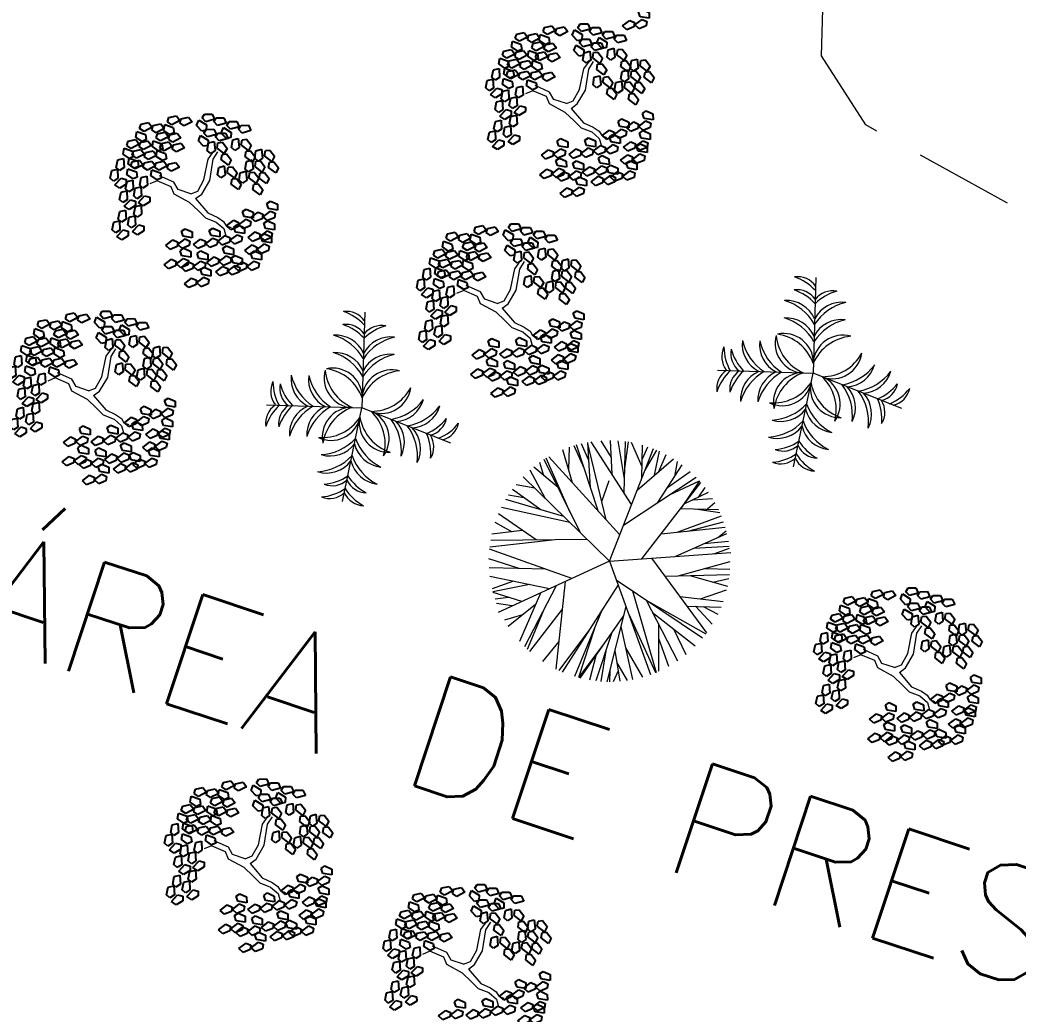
# Model space of a CAD drawing. Header units: millimetres. Extents: x 997 to 4249, y 599 to 1440.
# Drawn here: x 1471.57 to 1503.41, y 842.01 to 873.7 of the extents above; entities that cross this region are included whole.
import ezdxf

# ---------------------------------------------------------------- set-up
doc = ezdxf.new("R2010")
doc.units = ezdxf.units.MM
doc.linetypes.add('Continuo', pattern=[0])
doc.linetypes.add('DASHED', pattern=[19.05, 12.7, -6.35])
doc.layers.add('cercas existentes', color=18, linetype='Continuous')
doc.layers.add('taludes', color=9, linetype='Continuous')
doc.styles.add('1mm', font='romans.shx', dxfattribs={"height": 2})

# ---------------------------------------------------------------- blocks, each defined once
blk = doc.blocks.new('L', base_point=(1.3683, 0.5913))
at = {"linetype": 'Continuo'}
for p, q in [((1.2809, 0.65), (1.3117, 0.675)), ((1.2937, 0.5998), (1.2809, 0.65)), ((1.3117, 0.675), (1.3419, 0.6213)), ((1.3419, 0.6213), (1.3225, 0.5909)), ((1.2753, 0.5668), (1.3061, 0.5917)), ((1.2881, 0.5166), (1.2753, 0.5668)), ((1.3225, 0.5909), (1.2937, 0.5998)), ((1.3061, 0.5917), (1.3362, 0.538)), ((1.337, 0.4891), (1.3557, 0.5478)), ((1.3557, 0.5478), (1.3911, 0.5544)), ((1.3911, 0.5544), (1.4042, 0.5272)), ((1.3169, 0.5076), (1.2881, 0.5166)), ((1.3362, 0.538), (1.3169, 0.5076)), ((1.3763, 0.4836), (1.337, 0.4891)), ((1.4042, 0.5272), (1.3763, 0.4836))]:
    blk.add_line(p, q, dxfattribs=at)
blk = doc.blocks.new('gtfoods1')
at = {"layer": 'taludes', "linetype": 'Continuo', "lineweight": 5, "extrusion": (-0.012368, -0.016489, 0.999788)}
for p, q in [((-434.899, 211.221, 12.097), (-434.717, 211.471, 12.103)), ((-434.74, 211.216, 12.099), (-434.588, 211.454, 12.104)), ((-435.035, 210.564, 12.084), (-434.899, 211.221, 12.097)), ((-434.848, 210.544, 12.086), (-434.74, 211.216, 12.099)), ((-436.526, 210.529, 12.065), (-436.761, 210.429, 12.061)), ((-436.084, 210.34, 12.068), (-436.526, 210.529, 12.065)), ((-435.992, 210.486, 12.071), (-436.449, 210.689, 12.069)), ((-435.855, 210.252, 12.069), (-435.992, 210.486, 12.071)), ((-435.234, 210.205, 12.076), (-435.035, 210.564, 12.084)), ((-435.107, 210.107, 12.076), (-434.848, 210.544, 12.086)), ((-435.99, 210.108, 12.065), (-436.084, 210.34, 12.068)), ((-435.454, 210.118, 12.072), (-435.855, 210.252, 12.069)), ((-435.454, 210.118, 12.072), (-435.234, 210.205, 12.076)), ((-435.492, 209.836, 12.067), (-435.99, 210.108, 12.065)), ((-435.492, 209.836, 12.067), (-435.211, 209.57, 12.066)), ((-435.3, 209.965, 12.071), (-435.107, 210.107, 12.076)), ((-435.3, 209.965, 12.071), (-434.909, 209.507, 12.068)), ((-435.211, 209.57, 12.066), (-434.987, 209.347, 12.065)), ((-434.909, 209.507, 12.068), (-434.596, 209.362, 12.07)), ((-434.987, 209.347, 12.065), (-434.644, 209.215, 12.067)), ((-434.644, 209.215, 12.067), (-434.404, 209.005, 12.066)), ((-434.596, 209.362, 12.07), (-434.412, 209.235, 12.07)), ((-434.412, 209.235, 12.07), (-434.329, 209.097, 12.069)), ((-434.404, 209.005, 12.066), (-434.339, 208.774, 12.063)), ((-434.329, 209.097, 12.069), (-434.172, 209.038, 12.07)), ((-446.88, 208.346, 12.097), (-446.699, 208.596, 12.103)), ((-446.721, 208.34, 12.099), (-446.569, 208.579, 12.104)), ((-447.016, 207.688, 12.084), (-446.88, 208.346, 12.097)), ((-446.829, 207.669, 12.086), (-446.721, 208.34, 12.099)), ((-448.507, 207.654, 12.065), (-448.742, 207.554, 12.061)), ((-448.065, 207.465, 12.068), (-448.507, 207.654, 12.065)), ((-447.973, 207.611, 12.071), (-448.43, 207.814, 12.069)), ((-447.836, 207.377, 12.069), (-447.973, 207.611, 12.071)), ((-447.216, 207.33, 12.076), (-447.016, 207.688, 12.084)), ((-447.088, 207.232, 12.076), (-446.829, 207.669, 12.086)), ((-447.971, 207.233, 12.065), (-448.065, 207.465, 12.068)), ((-447.435, 207.243, 12.072), (-447.836, 207.377, 12.069)), ((-447.435, 207.243, 12.072), (-447.216, 207.33, 12.076)), ((-447.473, 206.96, 12.067), (-447.971, 207.233, 12.065)), ((-447.473, 206.96, 12.067), (-447.192, 206.695, 12.066)), ((-447.281, 207.089, 12.071), (-447.088, 207.232, 12.076)), ((-447.281, 207.089, 12.071), (-446.89, 206.632, 12.068)), ((-447.192, 206.695, 12.066), (-446.968, 206.472, 12.065)), ((-446.89, 206.632, 12.068), (-446.577, 206.487, 12.07)), ((-446.968, 206.472, 12.065), (-446.625, 206.34, 12.067)), ((-446.625, 206.34, 12.067), (-446.386, 206.13, 12.066)), ((-446.577, 206.487, 12.07), (-446.393, 206.359, 12.07)), ((-446.393, 206.359, 12.07), (-446.31, 206.222, 12.069)), ((-446.386, 206.13, 12.066), (-446.32, 205.898, 12.063)), ((-446.31, 206.222, 12.069), (-446.153, 206.163, 12.07)), ((-437.103, 204.848, 12.097), (-436.921, 205.099, 12.103)), ((-436.944, 204.843, 12.099), (-436.792, 205.082, 12.104)), ((-437.239, 204.191, 12.084), (-437.103, 204.848, 12.097)), ((-437.052, 204.172, 12.086), (-436.944, 204.843, 12.099)), ((-438.73, 204.157, 12.065), (-438.964, 204.057, 12.061)), ((-438.287, 203.968, 12.068), (-438.73, 204.157, 12.065)), ((-438.196, 204.114, 12.071), (-438.652, 204.317, 12.069)), ((-438.059, 203.88, 12.069), (-438.196, 204.114, 12.071)), ((-437.438, 203.833, 12.076), (-437.239, 204.191, 12.084)), ((-437.311, 203.735, 12.076), (-437.052, 204.172, 12.086)), ((-438.193, 203.736, 12.065), (-438.287, 203.968, 12.068)), ((-437.658, 203.746, 12.072), (-438.059, 203.88, 12.069)), ((-437.658, 203.746, 12.072), (-437.438, 203.833, 12.076)), ((-437.696, 203.463, 12.067), (-438.193, 203.736, 12.065)), ((-437.696, 203.463, 12.067), (-437.415, 203.198, 12.066)), ((-437.504, 203.592, 12.071), (-437.311, 203.735, 12.076)), ((-437.504, 203.592, 12.071), (-437.113, 203.135, 12.068)), ((-437.415, 203.198, 12.066), (-437.19, 202.975, 12.065)), ((-437.113, 203.135, 12.068), (-436.8, 202.99, 12.07)), ((-437.19, 202.975, 12.065), (-436.848, 202.843, 12.067)), ((-436.848, 202.843, 12.067), (-436.608, 202.633, 12.066)), ((-436.8, 202.99, 12.07), (-436.615, 202.862, 12.07)), ((-436.615, 202.862, 12.07), (-436.533, 202.725, 12.069)), ((-436.608, 202.633, 12.066), (-436.543, 202.401, 12.063)), ((-436.533, 202.725, 12.069), (-436.376, 202.666, 12.07)), ((-450.138, 202.062, 12.097), (-449.957, 202.313, 12.103)), ((-449.98, 202.057, 12.099), (-449.827, 202.295, 12.104)), ((-450.275, 201.405, 12.084), (-450.138, 202.062, 12.097)), ((-450.087, 201.386, 12.086), (-449.98, 202.057, 12.099)), ((-451.232, 201.328, 12.071), (-451.688, 201.531, 12.069)), ((-451.765, 201.371, 12.065), (-452, 201.271, 12.061)), ((-451.323, 201.182, 12.068), (-451.765, 201.371, 12.065)), ((-451.095, 201.094, 12.069), (-451.232, 201.328, 12.071)), ((-450.474, 201.047, 12.076), (-450.275, 201.405, 12.084)), ((-450.347, 200.949, 12.076), (-450.087, 201.386, 12.086)), ((-451.229, 200.95, 12.065), (-451.323, 201.182, 12.068)), ((-450.732, 200.677, 12.067), (-451.229, 200.95, 12.065)), ((-450.694, 200.96, 12.072), (-451.095, 201.094, 12.069)), ((-450.694, 200.96, 12.072), (-450.474, 201.047, 12.076)), ((-450.539, 200.806, 12.071), (-450.347, 200.949, 12.076)), ((-450.732, 200.677, 12.067), (-450.45, 200.412, 12.066)), ((-450.539, 200.806, 12.071), (-450.149, 200.349, 12.068)), ((-450.45, 200.412, 12.066), (-450.226, 200.189, 12.065)), ((-450.149, 200.349, 12.068), (-449.835, 200.204, 12.07)), ((-450.226, 200.189, 12.065), (-449.883, 200.057, 12.067)), ((-449.883, 200.057, 12.067), (-449.644, 199.847, 12.066)), ((-449.835, 200.204, 12.07), (-449.651, 200.076, 12.07)), ((-449.651, 200.076, 12.07), (-449.569, 199.939, 12.069)), ((-449.569, 199.939, 12.069), (-449.412, 199.88, 12.07)), ((-449.644, 199.847, 12.066), (-449.579, 199.615, 12.063)), ((-424.432, 193.237, 12.097), (-424.25, 193.488, 12.103)), ((-424.273, 193.232, 12.099), (-424.121, 193.47, 12.104)), ((-424.568, 192.58, 12.084), (-424.432, 193.237, 12.097)), ((-424.381, 192.561, 12.086), (-424.273, 193.232, 12.099)), ((-425.525, 192.502, 12.071), (-425.982, 192.706, 12.069)), ((-426.059, 192.546, 12.065), (-426.294, 192.446, 12.061)), ((-425.617, 192.357, 12.068), (-426.059, 192.546, 12.065)), ((-425.523, 192.124, 12.065), (-425.617, 192.357, 12.068)), ((-425.388, 192.268, 12.069), (-425.525, 192.502, 12.071)), ((-424.767, 192.222, 12.076), (-424.568, 192.58, 12.084)), ((-424.64, 192.123, 12.076), (-424.381, 192.561, 12.086)), ((-425.025, 191.852, 12.067), (-425.523, 192.124, 12.065)), ((-424.987, 192.134, 12.072), (-425.388, 192.268, 12.069)), ((-424.987, 192.134, 12.072), (-424.767, 192.222, 12.076)), ((-424.833, 191.981, 12.071), (-424.64, 192.123, 12.076)), ((-424.833, 191.981, 12.071), (-424.442, 191.523, 12.068)), ((-425.025, 191.852, 12.067), (-424.744, 191.587, 12.066)), ((-424.744, 191.587, 12.066), (-424.52, 191.364, 12.065)), ((-424.52, 191.364, 12.065), (-424.177, 191.232, 12.067)), ((-424.442, 191.523, 12.068), (-424.129, 191.378, 12.07)), ((-424.129, 191.378, 12.07), (-423.945, 191.251, 12.07)), ((-424.177, 191.232, 12.067), (-423.938, 191.021, 12.066)), ((-423.945, 191.251, 12.07), (-423.862, 191.114, 12.069)), ((-423.862, 191.114, 12.069), (-423.705, 191.055, 12.07)), ((-423.938, 191.021, 12.066), (-423.872, 190.79, 12.063)), ((-445.144, 187.144, 12.097), (-444.963, 187.395, 12.103)), ((-444.985, 187.139, 12.099), (-444.833, 187.377, 12.104)), ((-445.281, 186.487, 12.084), (-445.144, 187.144, 12.097)), ((-445.093, 186.468, 12.086), (-444.985, 187.139, 12.099)), ((-446.237, 186.409, 12.071), (-446.694, 186.613, 12.069)), ((-446.771, 186.453, 12.065), (-447.006, 186.353, 12.061)), ((-446.329, 186.264, 12.068), (-446.771, 186.453, 12.065)), ((-446.235, 186.031, 12.065), (-446.329, 186.264, 12.068)), ((-446.1, 186.175, 12.069), (-446.237, 186.409, 12.071)), ((-445.48, 186.129, 12.076), (-445.281, 186.487, 12.084)), ((-445.353, 186.03, 12.076), (-445.093, 186.468, 12.086)), ((-445.737, 185.759, 12.067), (-446.235, 186.031, 12.065)), ((-445.7, 186.041, 12.072), (-446.1, 186.175, 12.069)), ((-445.7, 186.041, 12.072), (-445.48, 186.129, 12.076)), ((-445.545, 185.888, 12.071), (-445.353, 186.03, 12.076)), ((-445.737, 185.759, 12.067), (-445.456, 185.494, 12.066)), ((-445.545, 185.888, 12.071), (-445.155, 185.43, 12.068)), ((-445.456, 185.494, 12.066), (-445.232, 185.271, 12.065)), ((-445.155, 185.43, 12.068), (-444.841, 185.285, 12.07)), ((-445.232, 185.271, 12.065), (-444.889, 185.138, 12.067)), ((-444.889, 185.138, 12.067), (-444.65, 184.928, 12.066)), ((-444.841, 185.285, 12.07), (-444.657, 185.158, 12.07)), ((-444.657, 185.158, 12.07), (-444.575, 185.02, 12.069)), ((-444.575, 185.02, 12.069), (-444.417, 184.962, 12.07)), ((-444.65, 184.928, 12.066), (-444.585, 184.697, 12.063)), ((-438.179, 183.78, 12.097), (-437.998, 184.031, 12.103)), ((-438.315, 183.123, 12.084), (-438.179, 183.78, 12.097)), ((-438.128, 183.104, 12.086), (-438.02, 183.775, 12.099)), ((-438.02, 183.775, 12.099), (-437.868, 184.013, 12.104)), ((-439.806, 183.089, 12.065), (-440.041, 182.989, 12.061)), ((-439.364, 182.9, 12.068), (-439.806, 183.089, 12.065)), ((-439.272, 183.045, 12.071), (-439.729, 183.249, 12.069)), ((-438.515, 182.765, 12.076), (-438.315, 183.123, 12.084)), ((-438.388, 182.666, 12.076), (-438.128, 183.104, 12.086)), ((-439.27, 182.667, 12.065), (-439.364, 182.9, 12.068)), ((-439.135, 182.811, 12.069), (-439.272, 183.045, 12.071)), ((-438.734, 182.677, 12.072), (-439.135, 182.811, 12.069)), ((-438.734, 182.677, 12.072), (-438.515, 182.765, 12.076)), ((-438.772, 182.395, 12.067), (-439.27, 182.667, 12.065)), ((-438.58, 182.524, 12.071), (-438.388, 182.666, 12.076)), ((-438.58, 182.524, 12.071), (-438.189, 182.066, 12.068)), ((-438.772, 182.395, 12.067), (-438.491, 182.13, 12.066)), ((-438.491, 182.13, 12.066), (-438.267, 181.907, 12.065)), ((-438.267, 181.907, 12.065), (-437.924, 181.775, 12.067)), ((-438.189, 182.066, 12.068), (-437.876, 181.921, 12.07)), ((-437.876, 181.921, 12.07), (-437.692, 181.794, 12.07)), ((-437.692, 181.794, 12.07), (-437.609, 181.657, 12.069)), ((-437.924, 181.775, 12.067), (-437.685, 181.564, 12.066)), ((-437.685, 181.564, 12.066), (-437.619, 181.333, 12.063)), ((-437.609, 181.657, 12.069), (-437.452, 181.598, 12.07))]:
    blk.add_line(p, q, dxfattribs=at)
at = {"layer": 'taludes', "linetype": 'Continuous', "lineweight": 5}
for p, q in [((-427.496, 204.573, 12.071), (-427.588, 201.523, 12.071)), ((-441.884, 203.468, 12.071), (-441.976, 200.419, 12.071)), ((-430.637, 201.616, 12.071), (-427.588, 201.523, 12.071)), ((-428.208, 198.537, 12.071), (-427.588, 201.523, 12.071)), ((-424.754, 200.394, 12.071), (-427.588, 201.523, 12.071)), ((-445.025, 200.511, 12.071), (-441.976, 200.419, 12.071)), ((-442.596, 197.432, 12.071), (-441.976, 200.419, 12.071)), ((-439.142, 199.29, 12.071), (-441.976, 200.419, 12.071))]:
    blk.add_line(p, q, dxfattribs=at)
at = {"layer": 'taludes', "lineweight": 5, "extrusion": (-0.01642, -0.01246, 0.999788)}
for p, q in [((-434.681, 197.861, 12.094), (-434.771, 199.315, 12.111)), ((-433.377, 197.33, 12.109), (-434.66, 199.333, 12.113)), ((-434.02, 198.837, 12.117), (-434.35, 199.368, 12.118)), ((-433.997, 198.297, 12.111), (-434.044, 199.377, 12.124)), ((-433.602, 198.151, 12.116), (-433.801, 199.367, 12.127)), ((-433.616, 197.703, 12.11), (-433.565, 199.343, 12.131)), ((-433.592, 198.48, 12.12), (-433.475, 199.329, 12.132)), ((-433.037, 198.531, 12.13), (-433.376, 199.312, 12.134)), ((-435.256, 198.026, 12.087), (-435.563, 199.08, 12.095)), ((-435.382, 198.457, 12.09), (-435.352, 199.161, 12.099)), ((-434.886, 198.49, 12.099), (-435.21, 199.208, 12.102)), ((-434.445, 197.133, 12.089), (-435.127, 199.232, 12.104)), ((-434.735, 198.742, 12.104), (-434.969, 199.273, 12.107)), ((-434.188, 196.85, 12.09), (-434.769, 199.28, 12.11)), ((-434.079, 195.53, 12.075), (-432.679, 199.121, 12.143)), ((-433.044, 198.186, 12.125), (-433.023, 199.229, 12.138)), ((-433.031, 198.789, 12.133), (-432.855, 199.177, 12.141)), ((-432.947, 198.433, 12.13), (-432.571, 199.069, 12.144)), ((-432.645, 198.267, 12.133), (-432.483, 199.03, 12.145)), ((-436.169, 198.251, 12.075), (-436.298, 198.674, 12.078)), ((-435.02, 196.448, 12.071), (-436.159, 198.767, 12.081)), ((-435.33, 197.08, 12.074), (-436.095, 198.807, 12.083)), ((-433.752, 196.37, 12.091), (-436.011, 198.857, 12.085)), ((-433.198, 197.789, 12.118), (-432.039, 198.791, 12.149)), ((-432.506, 198.387, 12.136), (-432.273, 198.926, 12.147)), ((-431.994, 198.231, 12.143), (-431.907, 198.705, 12.15)), ((-436.118, 197.52, 12.066), (-436.614, 198.425, 12.069)), ((-435.719, 197.872, 12.077), (-436.495, 198.525, 12.073)), ((-432.536, 197.395, 12.124), (-431.757, 198.597, 12.151)), ((-432.226, 197.873, 12.135), (-431.506, 198.389, 12.153)), ((-434.079, 195.53, 12.075), (-436.833, 198.217, 12.063)), ((-434.325, 197.425, 12.095), (-434.094, 198.103, 12.107)), ((-433.634, 196.673, 12.097), (-431.311, 198.201, 12.154)), ((-433.051, 195.603, 12.093), (-431.164, 198.04, 12.154)), ((-432.167, 197.638, 12.133), (-431.211, 198.093, 12.154)), ((-431.211, 198.093, 12.154), (-431.806, 197.212, 12.133)), ((-436.267, 197.166, 12.059), (-437.177, 197.812, 12.053)), ((-436.457, 197.851, 12.065), (-437.058, 197.966, 12.056)), ((-431.694, 197.356, 12.137), (-430.921, 197.726, 12.154)), ((-431.233, 197.577, 12.147), (-431.031, 197.876, 12.154)), ((-435.541, 196.956, 12.069), (-437.391, 197.489, 12.045)), ((-436.809, 197.55, 12.055), (-437.3, 197.635, 12.048)), ((-431.424, 197.485, 12.143), (-430.79, 197.525, 12.154)), ((-431.013, 197.148, 12.146), (-430.718, 197.401, 12.154)), ((-435.341, 196.761, 12.07), (-437.529, 197.234, 12.04)), ((-431.806, 197.212, 12.133), (-430.603, 197.177, 12.153)), ((-431.35, 197.199, 12.141), (-430.558, 197.079, 12.152)), ((-437.193, 196.467, 12.036), (-437.726, 196.758, 12.03)), ((-436.424, 196.204, 12.045), (-437.621, 197.033, 12.036)), ((-431.92, 196.453, 12.122), (-430.511, 196.968, 12.152)), ((-431.585, 196.487, 12.128), (-430.443, 196.784, 12.15)), ((-436.862, 196.508, 12.041), (-437.83, 196.388, 12.024)), ((-432.433, 196.402, 12.113), (-430.386, 196.607, 12.149)), ((-430.629, 196.282, 12.141), (-430.356, 196.498, 12.148)), ((-435.817, 196.211, 12.055), (-437.901, 195.976, 12.018)), ((-434.787, 196.221, 12.072), (-437.87, 196.189, 12.021)), ((-431.987, 195.679, 12.111), (-430.335, 196.412, 12.147)), ((-431.068, 196.086, 12.131), (-430.285, 196.167, 12.145)), ((-435.283, 194.975, 12.048), (-437.907, 195.915, 12.017)), ((-434.079, 195.53, 12.075), (-430.205, 195.805, 12.142)), ((-431.39, 195.944, 12.124), (-430.262, 196.006, 12.144)), ((-430.75, 195.766, 12.133), (-430.255, 195.946, 12.143)), ((-436.959, 195.291, 12.025), (-437.926, 195.6, 12.013)), ((-434.079, 195.53, 12.075), (-437.633, 193.89, 11.996)), ((-434.079, 195.53, 12.075), (-432.774, 191.911, 12.051)), ((-432.736, 195.625, 12.098), (-430.985, 193.243, 12.097)), ((-431.888, 195.057, 12.105), (-430.232, 195.514, 12.138)), ((-436.112, 195.272, 12.038), (-437.92, 195.312, 12.009)), ((-431.015, 195.298, 12.122), (-430.241, 195.271, 12.135)), ((-435.989, 194.649, 12.033), (-437.895, 195.038, 12.006)), ((-437.147, 194.886, 12.017), (-437.822, 194.642, 12.002)), ((-435.497, 194.876, 12.044), (-435.787, 192.083, 12.004)), ((-433.864, 194.933, 12.071), (-431.112, 193.081, 12.093)), ((-432.309, 195.044, 12.098), (-430.255, 195.107, 12.133)), ((-431.516, 195.069, 12.111), (-430.316, 194.73, 12.127)), ((-430.783, 194.862, 12.121), (-430.272, 194.975, 12.131)), ((-436.635, 194.781, 12.024), (-437.8, 194.553, 12.002)), ((-435.782, 194.744, 12.037), (-436.788, 192.799, 11.996)), ((-433.807, 194.776, 12.07), (-435.588, 191.991, 12.006)), ((-433.341, 194.581, 12.075), (-432.593, 191.981, 12.055)), ((-431.18, 194.329, 12.108), (-430.343, 194.614, 12.125)), ((-436.876, 194.239, 12.013), (-437.792, 194.524, 12.001)), ((-437.296, 194.37, 12.008), (-437.731, 194.321, 12)), ((-436.285, 194.512, 12.026), (-436.947, 192.966, 11.996)), ((-432.905, 194.288, 12.079), (-431.008, 193.213, 12.097)), ((-432.905, 194.288, 12.079), (-431.911, 192.352, 12.071)), ((-431.84, 194.406, 12.098), (-430.453, 194.245, 12.119)), ((-437.181, 194.099, 12.006), (-437.68, 194.177, 11.999)), ((-436.441, 194.148, 12.019), (-437.31, 193.442, 11.996)), ((-436.199, 193.938, 12.02), (-436.702, 192.716, 11.997)), ((-435.588, 193.999, 12.031), (-436.631, 192.651, 11.997)), ((-434.309, 193.991, 12.052), (-435.198, 191.849, 12.011)), ((-433.557, 194.082, 12.066), (-434.161, 191.684, 12.026)), ((-432.703, 193.894, 12.077), (-431.345, 192.823, 12.086)), ((-431.612, 194.095, 12.098), (-430.521, 194.066, 12.115)), ((-431.335, 194.088, 12.102), (-430.801, 193.516, 12.104)), ((-431.09, 194.081, 12.106), (-430.625, 193.836, 12.111)), ((-436.854, 193.812, 12.008), (-437.432, 193.643, 11.996)), ((-433.627, 193.805, 12.061), (-435.029, 191.802, 12.013)), ((-433.468, 193.837, 12.064), (-432.613, 191.973, 12.055)), ((-434.722, 193.346, 12.037), (-435.691, 192.037, 12.005)), ((-434.563, 193.38, 12.04), (-435.071, 191.821, 12.013)), ((-434.009, 193.258, 12.048), (-434.517, 191.708, 12.02)), ((-433.717, 193.446, 12.055), (-433.348, 191.753, 12.04)), ((-432.517, 193.531, 12.076), (-432.514, 192.015, 12.057)), ((-432.042, 193.373, 12.082), (-431.649, 192.547, 12.078)), ((-435.695, 192.97, 12.017), (-436.219, 192.333, 12)), ((-432.516, 193.068, 12.07), (-432.196, 192.175, 12.064)), ((-434.243, 192.924, 12.04), (-435.071, 191.821, 12.013)), ((-434.201, 192.672, 12.037), (-434.355, 191.693, 12.023)), ((-433.911, 192.674, 12.042), (-433.747, 191.697, 12.033)), ((-433.569, 192.764, 12.049), (-433.024, 191.83, 12.046)), ((-434.507, 192.547, 12.031), (-434.72, 191.737, 12.017)), ((-434.07, 192.044, 12.032), (-434.083, 191.683, 12.027)), ((-433.802, 192.026, 12.036), (-433.963, 191.684, 12.029)), ((-433.846, 192.286, 12.038), (-433.514, 191.724, 12.037))]:
    blk.add_line(p, q, dxfattribs=at)
at = {"layer": 'taludes', "linetype": 'DASHED', "lineweight": 5, "ltscale": 0.25}
blk.add_lwpolyline([(-320.828, 172.706), (-341.375, 180.171), (-358.77, 185.354), (-370.81, 185.581), (-377.616, 186.962), (-399.685, 192.753), (-405.402, 196.75), (-417.209, 204.642), (-425.902, 209.435), (-427.312, 211.637), (-427.077, 220.304), (-438.294, 240.928), (-456.842, 257.576), (-480.786, 260.129), (-491.37, 260.816), (-502.854, 263.267), (-520.267, 268.515), (-539.213, 268.638), (-540.268, 268.813), (-546.896, 270.764), (-557.583, 273.208), (-574.669, 276.685)], dxfattribs=at)
at = {"layer": 'taludes', "linetype": 'Continuous', "lineweight": 5}
for centre, radius, start, end in [((-428.084, 203.893, 12.071), 0.704, 34.5568, 97.8912), ((-428.68, 203.086, 12.071), 1.585, 42.3431, 71.6462), ((-428.097, 203.477, 12.071), 0.704, 34.5568, 97.8912), ((-428.692, 202.67, 12.071), 1.585, 42.3431, 71.6462), ((-426.416, 202.601, 12.071), 1.585, 104.8875, 134.1905), ((-426.962, 203.442, 12.071), 0.704, 78.6425, 141.9769), ((-428.43, 202.863, 12.071), 0.975, 23.5157, 93.6605), ((-428.962, 202.27, 12.071), 1.635, 29.638, 73.3034), ((-426.171, 202.186, 12.071), 1.635, 103.2303, 146.8956), ((-426.666, 202.81, 12.071), 0.975, 82.8731, 153.0179), ((-442.472, 202.788, 12.071), 0.704, 34.5568, 97.8912), ((-443.068, 201.982, 12.071), 1.585, 42.3431, 71.6462), ((-428.447, 202.308, 12.071), 0.975, 23.5157, 93.6605), ((-428.978, 201.716, 12.071), 1.635, 29.638, 73.3034), ((-426.188, 201.631, 12.071), 1.635, 103.2303, 146.8956), ((-426.683, 202.255, 12.071), 0.975, 82.8731, 153.0179), ((-442.485, 202.372, 12.071), 0.704, 34.5568, 97.8912), ((-443.08, 201.566, 12.071), 1.585, 42.3431, 71.6462), ((-440.804, 201.497, 12.071), 1.585, 104.8875, 134.1905), ((-441.35, 202.338, 12.071), 0.704, 78.6425, 141.9769), ((-442.818, 201.759, 12.071), 0.975, 23.5157, 93.6605), ((-443.35, 201.166, 12.071), 1.635, 29.638, 73.3034), ((-440.559, 201.082, 12.071), 1.635, 103.2303, 146.8956), ((-441.054, 201.705, 12.071), 0.975, 82.8731, 153.0179), ((-428.874, 202.445, 12.071), 0.975, 172.8731, 243.0179), ((-428.25, 202.94, 12.071), 1.635, 193.2303, 236.8956), ((-428.319, 202.428, 12.071), 0.975, 172.8731, 243.0179), ((-427.696, 202.923, 12.071), 1.635, 193.2303, 236.8956), ((-427.845, 202.474, 12.071), 0.951, 164.6323, 264.8409), ((-427.329, 202.853, 12.071), 1.438, 185.079, 246.6004), ((-428.521, 201.837, 12.071), 0.951, 1.6928, 101.9014), ((-428.93, 201.345, 12.071), 1.438, 19.9333, 81.4546), ((-426.638, 201.78, 12.071), 0.951, 74.6323, 174.8409), ((-426.258, 201.264, 12.071), 1.438, 95.079, 156.6004), ((-442.835, 201.204, 12.071), 0.975, 23.5157, 93.6605), ((-443.366, 200.611, 12.071), 1.635, 29.638, 73.3034), ((-429.795, 202.049, 12.071), 0.704, 154.0494, 217.3837), ((-428.843, 202.365, 12.071), 1.585, 180.2943, 209.5974), ((-429.507, 202.149, 12.071), 0.704, 168.6425, 231.9769), ((-428.665, 202.695, 12.071), 1.585, 194.8875, 224.1905), ((-440.576, 200.527, 12.071), 1.635, 103.2303, 146.8956), ((-441.071, 201.151, 12.071), 0.975, 82.8731, 153.0179), ((-427.296, 202.846, 12.071), 1.438, 269.9333, 331.4546), ((-426.974, 202.293, 12.071), 0.951, 251.6928, 351.9014), ((-442.233, 201.369, 12.071), 0.951, 164.6323, 264.8409), ((-441.717, 201.749, 12.071), 1.438, 185.079, 246.6004), ((-442.909, 200.733, 12.071), 0.951, 1.6928, 101.9014), ((-443.318, 200.241, 12.071), 1.438, 19.9333, 81.4546), ((-441.026, 200.676, 12.071), 0.951, 74.6323, 174.8409), ((-440.646, 200.16, 12.071), 1.438, 95.079, 156.6004), ((-429.957, 201.027, 12.071), 0.704, 124.5568, 187.8912), ((-429.15, 200.432, 12.071), 1.585, 132.3431, 161.6462), ((-429.541, 201.015, 12.071), 0.704, 124.5568, 187.8912), ((-428.734, 200.419, 12.071), 1.585, 132.3431, 161.6462), ((-428.927, 200.682, 12.071), 0.975, 113.5157, 183.6605), ((-428.335, 200.15, 12.071), 1.635, 119.638, 163.3034), ((-428.373, 200.665, 12.071), 0.975, 113.5157, 183.6605), ((-427.78, 200.133, 12.071), 1.635, 119.638, 163.3034), ((-427.902, 200.591, 12.071), 0.951, 91.6928, 191.9014), ((-427.409, 200.181, 12.071), 1.438, 109.9333, 171.4546), ((-426.932, 202.765, 12.071), 1.635, 279.638, 323.3034), ((-426.557, 202.062, 12.071), 0.975, 273.5157, 343.6605), ((-426.416, 202.559, 12.071), 1.635, 279.638, 323.3034), ((-426.041, 201.856, 12.071), 0.975, 273.5157, 343.6605), ((-444.183, 200.945, 12.071), 0.704, 154.0494, 217.3837), ((-443.231, 201.261, 12.071), 1.585, 180.2943, 209.5974), ((-443.262, 201.341, 12.071), 0.975, 172.8731, 243.0179), ((-442.638, 201.836, 12.071), 1.635, 193.2303, 236.8956), ((-442.707, 201.324, 12.071), 0.975, 172.8731, 243.0179), ((-442.084, 201.819, 12.071), 1.635, 193.2303, 236.8956), ((-428.852, 202.01, 12.071), 1.438, 265.079, 326.6004), ((-426.235, 201.466, 12.071), 1.438, 189.9333, 251.4546), ((-428.286, 200.363, 12.071), 1.438, 345.079, 46.6004), ((-427.672, 200.543, 12.071), 0.951, 324.6323, 64.8409), ((-443.895, 201.045, 12.071), 0.704, 168.6425, 231.9769), ((-443.053, 201.591, 12.071), 1.585, 194.8875, 224.1905), ((-441.684, 201.742, 12.071), 1.438, 269.9333, 331.4546), ((-441.362, 201.189, 12.071), 0.951, 251.6928, 351.9014), ((-428.568, 201.436, 12.071), 0.951, 244.6323, 344.8409), ((-426.724, 201.053, 12.071), 0.951, 171.6928, 271.9014), ((-427.965, 200.171, 12.071), 1.635, 353.2303, 36.8956), ((-427.21, 200.423, 12.071), 0.975, 332.8731, 43.0179), ((-427.45, 199.966, 12.071), 1.635, 353.2303, 36.8956), ((-426.133, 202.169, 12.071), 1.585, 292.3431, 321.6462), ((-425.578, 201.333, 12.071), 0.704, 284.5568, 347.8912), ((-425.746, 202.015, 12.071), 1.585, 292.3431, 321.6462), ((-425.192, 201.179, 12.071), 0.704, 284.5568, 347.8912), ((-441.32, 201.66, 12.071), 1.635, 279.638, 323.3034), ((-440.945, 200.958, 12.071), 0.975, 273.5157, 343.6605), ((-426.694, 200.218, 12.071), 0.975, 332.8731, 43.0179), ((-426.976, 200.054, 12.071), 1.585, 354.8875, 24.1905), ((-425.999, 200.279, 12.071), 0.704, 328.6425, 31.9769), ((-444.345, 199.923, 12.071), 0.704, 124.5568, 187.8912), ((-443.538, 199.327, 12.071), 1.585, 132.3431, 161.6462), ((-443.929, 199.91, 12.071), 0.704, 124.5568, 187.8912), ((-443.122, 199.315, 12.071), 1.585, 132.3431, 161.6462), ((-443.315, 199.577, 12.071), 0.975, 113.5157, 183.6605), ((-442.723, 199.045, 12.071), 1.635, 119.638, 163.3034), ((-442.761, 199.56, 12.071), 0.975, 113.5157, 183.6605), ((-442.168, 199.029, 12.071), 1.635, 119.638, 163.3034), ((-442.29, 199.486, 12.071), 0.951, 91.6928, 191.9014), ((-441.797, 199.077, 12.071), 1.438, 109.9333, 171.4546), ((-442.674, 199.259, 12.071), 1.438, 345.079, 46.6004), ((-442.06, 199.439, 12.071), 0.951, 324.6323, 64.8409), ((-440.804, 201.455, 12.071), 1.635, 279.638, 323.3034), ((-440.429, 200.752, 12.071), 0.975, 273.5157, 343.6605), ((-428.985, 201.66, 12.071), 1.635, 273.2303, 316.8956), ((-428.606, 200.96, 12.071), 0.975, 252.8731, 323.0179), ((-426.878, 200.601, 12.071), 0.975, 193.5157, 263.6605), ((-426.252, 201.093, 12.071), 1.635, 199.638, 243.3034), ((-443.24, 200.905, 12.071), 1.438, 265.079, 326.6004), ((-442.956, 200.331, 12.071), 0.951, 244.6323, 344.8409), ((-441.112, 199.948, 12.071), 0.951, 171.6928, 271.9014), ((-440.623, 200.362, 12.071), 1.438, 189.9333, 251.4546), ((-442.353, 199.067, 12.071), 1.635, 353.2303, 36.8956), ((-441.598, 199.319, 12.071), 0.975, 332.8731, 43.0179), ((-440.521, 201.065, 12.071), 1.585, 292.3431, 321.6462), ((-439.966, 200.229, 12.071), 0.704, 284.5568, 347.8912), ((-429.098, 201.117, 12.071), 1.635, 273.2303, 316.8956), ((-426.364, 200.549, 12.071), 1.635, 199.638, 243.3034), ((-441.838, 198.862, 12.071), 1.635, 353.2303, 36.8956), ((-441.082, 199.113, 12.071), 0.975, 332.8731, 43.0179), ((-440.134, 200.911, 12.071), 1.585, 292.3431, 321.6462), ((-439.58, 200.075, 12.071), 0.704, 284.5568, 347.8912), ((-428.719, 200.417, 12.071), 0.975, 252.8731, 323.0179), ((-426.991, 200.058, 12.071), 0.975, 193.5157, 263.6605), ((-443.373, 200.556, 12.071), 1.635, 273.2303, 316.8956), ((-440.64, 199.988, 12.071), 1.635, 199.638, 243.3034), ((-441.364, 198.95, 12.071), 1.585, 354.8875, 24.1905), ((-440.387, 199.175, 12.071), 0.704, 328.6425, 31.9769), ((-428.929, 200.666, 12.071), 1.585, 274.8875, 304.1905), ((-426.699, 200.203, 12.071), 1.585, 212.3431, 241.6462), ((-442.994, 199.856, 12.071), 0.975, 252.8731, 323.0179), ((-441.266, 199.497, 12.071), 0.975, 193.5157, 263.6605), ((-428.537, 199.742, 12.071), 0.704, 248.6425, 311.9769), ((-427.426, 199.512, 12.071), 0.704, 204.5568, 267.8912), ((-443.486, 200.013, 12.071), 1.635, 273.2303, 316.8956), ((-443.107, 199.313, 12.071), 0.975, 252.8731, 323.0179), ((-441.379, 198.954, 12.071), 0.975, 193.5157, 263.6605), ((-440.753, 199.445, 12.071), 1.635, 199.638, 243.3034), ((-429.013, 200.258, 12.071), 1.585, 274.8875, 304.1905), ((-428.622, 199.335, 12.071), 0.704, 248.6425, 311.9769), ((-427.511, 199.104, 12.071), 0.704, 204.5568, 267.8912), ((-426.784, 199.795, 12.071), 1.585, 212.3431, 241.6462), ((-443.317, 199.561, 12.071), 1.585, 274.8875, 304.1905), ((-442.925, 198.638, 12.071), 0.704, 248.6425, 311.9769), ((-441.814, 198.407, 12.071), 0.704, 204.5568, 267.8912), ((-441.087, 199.098, 12.071), 1.585, 212.3431, 241.6462), ((-443.402, 199.154, 12.071), 1.585, 274.8875, 304.1905), ((-441.172, 198.691, 12.071), 1.585, 212.3431, 241.6462), ((-443.01, 198.231, 12.071), 0.704, 248.6425, 311.9769), ((-441.899, 198, 12.071), 0.704, 204.5568, 267.8912)]:
    blk.add_arc(centre, radius, start, end, dxfattribs=at)
at = {"layer": 'taludes', "linetype": 'Continuo', "lineweight": 5, "extrusion": (-0.012368, -0.016489, 0.999788)}
for p, xscale, yscale, zscale, rotation in [((-474.393, -89.412, 13.878), 4.693247904105663, 4.693247904105663, 4.693247904105663, 135.1959007807611), ((-475.136, -90.849, 13.99), 4.693247904986873, 4.693247904986873, 4.693247904986873, 292.8731664010561), ((-476.524, -92.219, 13.99), 4.693247905292083, 4.693247905292083, 4.693247905292083, 305.0710582407918), ((-475.942, -91.513, 13.99), 4.693247905292083, 4.693247905292083, 4.693247905292083, 305.0710582407918), ((-474.361, -90.569, 13.99), 4.693247904986873, 4.693247904986873, 4.693247904986873, 292.8731664010561), ((-475.923, -92.143, 13.99), 4.693247905292083, 4.693247905292083, 4.693247905292083, 305.0710582407918), ((-474.798, -91.205, 13.99), 4.693247904986873, 4.693247904986873, 4.693247904986873, 292.8731664010561), ((-476.525, -92.895, 13.99), 4.693247905292083, 4.693247905292083, 4.693247905292083, 305.0710582407918), ((-475.638, -92.322, 13.99), 4.693247905292083, 4.693247905292083, 4.693247905292083, 305.0710582407918), ((-474.491, -91.517, 13.99), 4.693247905158423, 4.693247905158423, 4.693247905158423, 240.0875733262941), ((-473.934, -90.977, 13.99), 4.693247905158423, 4.693247905158423, 4.693247905158423, 240.0875733262941), ((-476.205, -93.05, 13.99), 4.693247905292083, 4.693247905292083, 4.693247905292083, 305.0710582407918), ((-473.132, -90.81, 13.99), 4.693247905158423, 4.693247905158423, 4.693247905158423, 240.0875733262941), ((-476.485, -93.658, 13.99), 4.693247905007419, 4.693247905007419, 4.693247905007419, 11.23182489907098), ((-476.035, -93.343, 13.99), 4.693247905292083, 4.693247905292083, 4.693247905292083, 305.0710582407918), ((-475.4, -92.913, 13.99), 4.693247905292083, 4.693247905292083, 4.693247905292083, 305.0710582407918), ((-473.765, -91.947, 13.99), 4.693247905158423, 4.693247905158423, 4.693247905158423, 240.0875733262941), ((-473.167, -91.264, 13.99), 4.693247905158423, 4.693247905158423, 4.693247905158423, 240.0875733262941), ((-473.112, -91.67, 13.99), 4.693247905158423, 4.693247905158423, 4.693247905158423, 240.0875733262941), ((-475.836, -94.028, 13.99), 4.693247905007419, 4.693247905007419, 4.693247905007419, 11.23182489907098), ((-475.547, -93.66, 13.99), 4.693247905007419, 4.693247905007419, 4.693247905007419, 11.23182489907098), ((-482.995, -100.336, 14.186), 4.693247904986873, 4.693247904986873, 4.693247904986873, 292.8731664010561), ((-475.143, -94.513, 13.99), 4.693247905007419, 4.693247905007419, 4.693247905007419, 11.23182489907098), ((-472.35, -91.926, 13.99), 4.693247904105663, 4.693247904105663, 4.693247904105663, 135.1959007807611), ((-484.383, -101.706, 14.186), 4.693247905292083, 4.693247905292083, 4.693247905292083, 305.0710582407918), ((-483.801, -101, 14.186), 4.693247905292083, 4.693247905292083, 4.693247905292083, 305.0710582407918), ((-482.221, -100.056, 14.186), 4.693247904986873, 4.693247904986873, 4.693247904986873, 292.8731664010561), ((-475.444, -94.939, 13.99), 4.693247905007419, 4.693247905007419, 4.693247905007419, 11.23182489907098), ((-472.814, -92.598, 13.99), 4.693247904105663, 4.693247904105663, 4.693247904105663, 135.1959007807611), ((-483.782, -101.63, 14.186), 4.693247905292083, 4.693247905292083, 4.693247905292083, 305.0710582407918), ((-482.657, -100.692, 14.186), 4.693247904986873, 4.693247904986873, 4.693247904986873, 292.8731664010561), ((-472.74, -93.156, 13.99), 4.693247904105663, 4.693247904105663, 4.693247904105663, 135.1959007807611), ((-472.044, -92.486, 13.99), 4.693247904105663, 4.693247904105663, 4.693247904105663, 135.1959007807611), ((-484.385, -102.383, 14.186), 4.693247905292083, 4.693247905292083, 4.693247905292083, 305.0710582407918), ((-483.498, -101.809, 14.186), 4.693247905292083, 4.693247905292083, 4.693247905292083, 305.0710582407918), ((-482.35, -101.004, 14.186), 4.693247905158423, 4.693247905158423, 4.693247905158423, 240.0875733262941), ((-481.793, -100.464, 14.186), 4.693247905158423, 4.693247905158423, 4.693247905158423, 240.0875733262941), ((-473.992, -94.265, 13.99), 4.693247904105663, 4.693247904105663, 4.693247904105663, 135.1959007807611), ((-473.301, -93.715, 13.99), 4.693247904105663, 4.693247904105663, 4.693247904105663, 135.1959007807611), ((-471.875, -92.878, 13.99), 4.693247904105663, 4.693247904105663, 4.693247904105663, 135.1959007807611), ((-484.064, -102.537, 14.186), 4.693247905292083, 4.693247905292083, 4.693247905292083, 305.0710582407918), ((-480.991, -100.297, 14.186), 4.693247905158423, 4.693247905158423, 4.693247905158423, 240.0875733262941), ((-484.344, -103.145, 14.186), 4.693247905007419, 4.693247905007419, 4.693247905007419, 11.23182489907098), ((-483.894, -102.83, 14.186), 4.693247905292083, 4.693247905292083, 4.693247905292083, 305.0710582407918), ((-483.259, -102.4, 14.186), 4.693247905292083, 4.693247905292083, 4.693247905292083, 305.0710582407918), ((-481.624, -101.434, 14.186), 4.693247905158423, 4.693247905158423, 4.693247905158423, 240.0875733262941), ((-481.027, -100.751, 14.186), 4.693247905158423, 4.693247905158423, 4.693247905158423, 240.0875733262941), ((-473.659, -94.79, 13.99), 4.693247904105663, 4.693247904105663, 4.693247904105663, 135.1959007807611), ((-473.171, -94.529, 13.99), 4.693247904105663, 4.693247904105663, 4.693247904105663, 135.1959007807611), ((-472.617, -93.91, 13.99), 4.693247904105663, 4.693247904105663, 4.693247904105663, 135.1959007807611), ((-471.806, -93.505, 13.99), 4.693247904105663, 4.693247904105663, 4.693247904105663, 135.1959007807611), ((-480.971, -101.157, 14.186), 4.693247905158423, 4.693247905158423, 4.693247905158423, 240.0875733262941), ((-472.21, -93.987, 13.99), 4.693247904105663, 4.693247904105663, 4.693247904105663, 135.1959007807611), ((-483.696, -103.515, 14.186), 4.693247905007419, 4.693247905007419, 4.693247905007419, 11.23182489907098), ((-483.407, -103.147, 14.186), 4.693247905007419, 4.693247905007419, 4.693247905007419, 11.23182489907098), ((-472.782, -94.883, 13.99), 4.693247904105663, 4.693247904105663, 4.693247904105663, 135.1959007807611), ((-483.002, -104, 14.186), 4.693247905007419, 4.693247905007419, 4.693247905007419, 11.23182489907098), ((-480.209, -101.413, 14.186), 4.693247904105663, 4.693247904105663, 4.693247904105663, 135.1959007807611), ((-483.303, -104.426, 14.186), 4.693247905007419, 4.693247905007419, 4.693247905007419, 11.23182489907098), ((-480.673, -102.085, 14.186), 4.693247904105663, 4.693247904105663, 4.693247904105663, 135.1959007807611), ((-479.903, -101.973, 14.186), 4.693247904105663, 4.693247904105663, 4.693247904105663, 135.1959007807611), ((-473.076, -97.268, 14.123), 4.693247904986873, 4.693247904986873, 4.693247904986873, 292.8731664010561), ((-481.851, -103.753, 14.186), 4.693247904105663, 4.693247904105663, 4.693247904105663, 135.1959007807611), ((-481.16, -103.202, 14.186), 4.693247904105663, 4.693247904105663, 4.693247904105663, 135.1959007807611), ((-480.599, -102.643, 14.186), 4.693247904105663, 4.693247904105663, 4.693247904105663, 135.1959007807611), ((-479.734, -102.365, 14.186), 4.693247904105663, 4.693247904105663, 4.693247904105663, 135.1959007807611), ((-474.463, -98.637, 14.123), 4.693247905292083, 4.693247905292083, 4.693247905292083, 305.0710582407918), ((-473.881, -97.932, 14.123), 4.693247905292083, 4.693247905292083, 4.693247905292083, 305.0710582407918), ((-472.301, -96.987, 14.123), 4.693247904986873, 4.693247904986873, 4.693247904986873, 292.8731664010561), ((-473.862, -98.562, 14.123), 4.693247905292083, 4.693247905292083, 4.693247905292083, 305.0710582407918), ((-472.737, -97.623, 14.123), 4.693247904986873, 4.693247904986873, 4.693247904986873, 292.8731664010561), ((-481.518, -104.277, 14.186), 4.693247904105663, 4.693247904105663, 4.693247904105663, 135.1959007807611), ((-481.03, -104.017, 14.186), 4.693247904105663, 4.693247904105663, 4.693247904105663, 135.1959007807611), ((-480.476, -103.397, 14.186), 4.693247904105663, 4.693247904105663, 4.693247904105663, 135.1959007807611), ((-479.665, -102.992, 14.186), 4.693247904105663, 4.693247904105663, 4.693247904105663, 135.1959007807611), ((-474.465, -99.314, 14.123), 4.693247905292083, 4.693247905292083, 4.693247905292083, 305.0710582407918), ((-473.578, -98.741, 14.123), 4.693247905292083, 4.693247905292083, 4.693247905292083, 305.0710582407918), ((-472.43, -97.935, 14.123), 4.693247905158423, 4.693247905158423, 4.693247905158423, 240.0875733262941), ((-471.873, -97.396, 14.123), 4.693247905158423, 4.693247905158423, 4.693247905158423, 240.0875733262941), ((-480.069, -103.474, 14.186), 4.693247904105663, 4.693247904105663, 4.693247904105663, 135.1959007807611), ((-474.145, -99.468, 14.123), 4.693247905292083, 4.693247905292083, 4.693247905292083, 305.0710582407918), ((-471.072, -97.229, 14.123), 4.693247905158423, 4.693247905158423, 4.693247905158423, 240.0875733262941), ((-480.641, -104.37, 14.186), 4.693247904105663, 4.693247904105663, 4.693247904105663, 135.1959007807611), ((-474.424, -100.077, 14.123), 4.693247905007419, 4.693247905007419, 4.693247905007419, 11.23182489907098), ((-473.974, -99.761, 14.123), 4.693247905292083, 4.693247905292083, 4.693247905292083, 305.0710582407918), ((-473.34, -99.332, 14.123), 4.693247905292083, 4.693247905292083, 4.693247905292083, 305.0710582407918), ((-471.705, -98.365, 14.123), 4.693247905158423, 4.693247905158423, 4.693247905158423, 240.0875733262941), ((-471.107, -97.682, 14.123), 4.693247905158423, 4.693247905158423, 4.693247905158423, 240.0875733262941), ((-471.051, -98.088, 14.123), 4.693247905158423, 4.693247905158423, 4.693247905158423, 240.0875733262941), ((-473.776, -100.446, 14.123), 4.693247905007419, 4.693247905007419, 4.693247905007419, 11.23182489907098), ((-473.487, -100.078, 14.123), 4.693247905007419, 4.693247905007419, 4.693247905007419, 11.23182489907098), ((-482.637, -107.98, 14.33), 4.693247905292083, 4.693247905292083, 4.693247905292083, 305.0710582407918), ((-481.832, -107.316, 14.33), 4.693247904986873, 4.693247904986873, 4.693247904986873, 292.8731664010561), ((-473.082, -100.931, 14.123), 4.693247905007419, 4.693247905007419, 4.693247905007419, 11.23182489907098), ((-470.289, -98.344, 14.123), 4.693247904105663, 4.693247904105663, 4.693247904105663, 135.1959007807611), ((-483.22, -108.686, 14.33), 4.693247905292083, 4.693247905292083, 4.693247905292083, 305.0710582407918), ((-481.057, -107.036, 14.33), 4.693247904986873, 4.693247904986873, 4.693247904986873, 292.8731664010561), ((-473.383, -101.357, 14.123), 4.693247905007419, 4.693247905007419, 4.693247905007419, 11.23182489907098), ((-470.753, -99.016, 14.123), 4.693247904105663, 4.693247904105663, 4.693247904105663, 135.1959007807611), ((-482.619, -108.61, 14.33), 4.693247905292083, 4.693247905292083, 4.693247905292083, 305.0710582407918), ((-481.494, -107.672, 14.33), 4.693247904986873, 4.693247904986873, 4.693247904986873, 292.8731664010561), ((-480.629, -107.444, 14.33), 4.693247905158423, 4.693247905158423, 4.693247905158423, 240.0875733262941), ((-469.984, -98.904, 14.123), 4.693247904105663, 4.693247904105663, 4.693247904105663, 135.1959007807611), ((-483.221, -109.363, 14.33), 4.693247905292083, 4.693247905292083, 4.693247905292083, 305.0710582407918), ((-482.334, -108.789, 14.33), 4.693247905292083, 4.693247905292083, 4.693247905292083, 305.0710582407918), ((-481.187, -107.984, 14.33), 4.693247905158423, 4.693247905158423, 4.693247905158423, 240.0875733262941), ((-479.828, -107.277, 14.33), 4.693247905158423, 4.693247905158423, 4.693247905158423, 240.0875733262941), ((-471.931, -100.684, 14.123), 4.693247904105663, 4.693247904105663, 4.693247904105663, 135.1959007807611), ((-471.241, -100.133, 14.123), 4.693247904105663, 4.693247904105663, 4.693247904105663, 135.1959007807611), ((-470.679, -99.574, 14.123), 4.693247904105663, 4.693247904105663, 4.693247904105663, 135.1959007807611), ((-469.815, -99.296, 14.123), 4.693247904105663, 4.693247904105663, 4.693247904105663, 135.1959007807611), ((-482.901, -109.517, 14.33), 4.693247905292083, 4.693247905292083, 4.693247905292083, 305.0710582407918), ((-479.863, -107.731, 14.33), 4.693247905158423, 4.693247905158423, 4.693247905158423, 240.0875733262941), ((-483.18, -110.125, 14.33), 4.693247905007419, 4.693247905007419, 4.693247905007419, 11.23182489907098), ((-482.731, -109.81, 14.33), 4.693247905292083, 4.693247905292083, 4.693247905292083, 305.0710582407918), ((-482.096, -109.38, 14.33), 4.693247905292083, 4.693247905292083, 4.693247905292083, 305.0710582407918), ((-480.461, -108.414, 14.33), 4.693247905158423, 4.693247905158423, 4.693247905158423, 240.0875733262941), ((-471.598, -101.208, 14.123), 4.693247904105663, 4.693247904105663, 4.693247904105663, 135.1959007807611), ((-471.11, -100.948, 14.123), 4.693247904105663, 4.693247904105663, 4.693247904105663, 135.1959007807611), ((-470.556, -100.328, 14.123), 4.693247904105663, 4.693247904105663, 4.693247904105663, 135.1959007807611), ((-469.745, -99.924, 14.123), 4.693247904105663, 4.693247904105663, 4.693247904105663, 135.1959007807611), ((-482.243, -110.127, 14.33), 4.693247905007419, 4.693247905007419, 4.693247905007419, 11.23182489907098), ((-479.808, -108.137, 14.33), 4.693247905158423, 4.693247905158423, 4.693247905158423, 240.0875733262941), ((-470.149, -100.405, 14.123), 4.693247904105663, 4.693247904105663, 4.693247904105663, 135.1959007807611), ((-482.532, -110.495, 14.33), 4.693247905007419, 4.693247905007419, 4.693247905007419, 11.23182489907098), ((-470.721, -101.301, 14.123), 4.693247904105663, 4.693247904105663, 4.693247904105663, 135.1959007807611), ((-481.838, -110.98, 14.33), 4.693247905007419, 4.693247905007419, 4.693247905007419, 11.23182489907098), ((-479.045, -108.393, 14.33), 4.693247904105663, 4.693247904105663, 4.693247904105663, 135.1959007807611), ((-482.14, -111.406, 14.33), 4.693247905007419, 4.693247905007419, 4.693247905007419, 11.23182489907098), ((-479.51, -109.065, 14.33), 4.693247904105663, 4.693247904105663, 4.693247904105663, 135.1959007807611), ((-479.436, -109.623, 14.33), 4.693247904105663, 4.693247904105663, 4.693247904105663, 135.1959007807611), ((-478.74, -108.953, 14.33), 4.693247904105663, 4.693247904105663, 4.693247904105663, 135.1959007807611), ((-480.688, -110.733, 14.33), 4.693247904105663, 4.693247904105663, 4.693247904105663, 135.1959007807611), ((-479.997, -110.182, 14.33), 4.693247904105663, 4.693247904105663, 4.693247904105663, 135.1959007807611), ((-478.571, -109.345, 14.33), 4.693247904105663, 4.693247904105663, 4.693247904105663, 135.1959007807611), ((-479.312, -110.377, 14.33), 4.693247904105663, 4.693247904105663, 4.693247904105663, 135.1959007807611), ((-480.355, -111.257, 14.33), 4.693247904105663, 4.693247904105663, 4.693247904105663, 135.1959007807611), ((-479.866, -110.997, 14.33), 4.693247904105663, 4.693247904105663, 4.693247904105663, 135.1959007807611), ((-478.905, -110.454, 14.33), 4.693247904105663, 4.693247904105663, 4.693247904105663, 135.1959007807611), ((-478.501, -109.972, 14.33), 4.693247904105663, 4.693247904105663, 4.693247904105663, 135.1959007807611), ((-479.477, -111.35, 14.33), 4.693247904105663, 4.693247904105663, 4.693247904105663, 135.1959007807611), ((-456.778, -99.617, 14.157), 4.693247905292083, 4.693247905292083, 4.693247905292083, 305.0710582407918), ((-455.972, -98.953, 14.157), 4.693247904986873, 4.693247904986873, 4.693247904986873, 292.8731664010561), ((-455.197, -98.672, 14.157), 4.693247904986873, 4.693247904986873, 4.693247904986873, 292.8731664010561), ((-457.36, -100.322, 14.157), 4.693247905292083, 4.693247905292083, 4.693247905292083, 305.0710582407918), ((-455.634, -99.308, 14.157), 4.693247904986873, 4.693247904986873, 4.693247904986873, 292.8731664010561), ((-456.759, -100.247, 14.157), 4.693247905292083, 4.693247905292083, 4.693247905292083, 305.0710582407918), ((-455.327, -99.62, 14.157), 4.693247905158423, 4.693247905158423, 4.693247905158423, 240.0875733262941), ((-454.77, -99.081, 14.157), 4.693247905158423, 4.693247905158423, 4.693247905158423, 240.0875733262941), ((-457.361, -100.999, 14.157), 4.693247905292083, 4.693247905292083, 4.693247905292083, 305.0710582407918), ((-456.474, -100.426, 14.157), 4.693247905292083, 4.693247905292083, 4.693247905292083, 305.0710582407918), ((-453.968, -98.914, 14.157), 4.693247905158423, 4.693247905158423, 4.693247905158423, 240.0875733262941), ((-457.32, -101.762, 14.157), 4.693247905007419, 4.693247905007419, 4.693247905007419, 11.23182489907098), ((-457.041, -101.153, 14.157), 4.693247905292083, 4.693247905292083, 4.693247905292083, 305.0710582407918), ((-454.003, -99.367, 14.157), 4.693247905158423, 4.693247905158423, 4.693247905158423, 240.0875733262941), ((-456.871, -101.446, 14.157), 4.693247905292083, 4.693247905292083, 4.693247905292083, 305.0710582407918), ((-456.236, -101.017, 14.157), 4.693247905292083, 4.693247905292083, 4.693247905292083, 305.0710582407918), ((-454.601, -100.051, 14.157), 4.693247905158423, 4.693247905158423, 4.693247905158423, 240.0875733262941), ((-453.948, -99.773, 14.157), 4.693247905158423, 4.693247905158423, 4.693247905158423, 240.0875733262941), ((-456.672, -102.131, 14.157), 4.693247905007419, 4.693247905007419, 4.693247905007419, 11.23182489907098), ((-456.383, -101.763, 14.157), 4.693247905007419, 4.693247905007419, 4.693247905007419, 11.23182489907098), ((-456.28, -103.042, 14.157), 4.693247905007419, 4.693247905007419, 4.693247905007419, 11.23182489907098), ((-455.979, -102.616, 14.157), 4.693247905007419, 4.693247905007419, 4.693247905007419, 11.23182489907098), ((-453.65, -100.701, 14.157), 4.693247904105663, 4.693247904105663, 4.693247904105663, 135.1959007807611), ((-453.186, -100.029, 14.157), 4.693247904105663, 4.693247904105663, 4.693247904105663, 135.1959007807611), ((-454.828, -102.369, 14.157), 4.693247904105663, 4.693247904105663, 4.693247904105663, 135.1959007807611), ((-454.137, -101.818, 14.157), 4.693247904105663, 4.693247904105663, 4.693247904105663, 135.1959007807611), ((-453.576, -101.259, 14.157), 4.693247904105663, 4.693247904105663, 4.693247904105663, 135.1959007807611), ((-452.88, -100.589, 14.157), 4.693247904105663, 4.693247904105663, 4.693247904105663, 135.1959007807611), ((-452.711, -100.982, 14.157), 4.693247904105663, 4.693247904105663, 4.693247904105663, 135.1959007807611), ((-454.495, -102.893, 14.157), 4.693247904105663, 4.693247904105663, 4.693247904105663, 135.1959007807611), ((-453.453, -102.013, 14.157), 4.693247904105663, 4.693247904105663, 4.693247904105663, 135.1959007807611), ((-454.007, -102.633, 14.157), 4.693247904105663, 4.693247904105663, 4.693247904105663, 135.1959007807611), ((-453.045, -102.09, 14.157), 4.693247904105663, 4.693247904105663, 4.693247904105663, 135.1959007807611), ((-452.642, -101.609, 14.157), 4.693247904105663, 4.693247904105663, 4.693247904105663, 135.1959007807611), ((-453.617, -102.986, 14.157), 4.693247904105663, 4.693247904105663, 4.693247904105663, 135.1959007807611), ((-469.69, -116.916, 14.514), 4.693247905292083, 4.693247905292083, 4.693247905292083, 305.0710582407918), ((-468.885, -116.252, 14.514), 4.693247904986873, 4.693247904986873, 4.693247904986873, 292.8731664010561), ((-470.273, -117.621, 14.514), 4.693247905292083, 4.693247905292083, 4.693247905292083, 305.0710582407918), ((-468.547, -116.608, 14.514), 4.693247904986873, 4.693247904986873, 4.693247904986873, 292.8731664010561), ((-468.11, -115.971, 14.514), 4.693247904986873, 4.693247904986873, 4.693247904986873, 292.8731664010561), ((-469.672, -117.546, 14.514), 4.693247905292083, 4.693247905292083, 4.693247905292083, 305.0710582407918), ((-468.24, -116.919, 14.514), 4.693247905158423, 4.693247905158423, 4.693247905158423, 240.0875733262941), ((-467.682, -116.38, 14.514), 4.693247905158423, 4.693247905158423, 4.693247905158423, 240.0875733262941), ((-470.274, -118.298, 14.514), 4.693247905292083, 4.693247905292083, 4.693247905292083, 305.0710582407918), ((-469.387, -117.725, 14.514), 4.693247905292083, 4.693247905292083, 4.693247905292083, 305.0710582407918), ((-466.881, -116.213, 14.514), 4.693247905158423, 4.693247905158423, 4.693247905158423, 240.0875733262941), ((-470.233, -119.061, 14.514), 4.693247905007419, 4.693247905007419, 4.693247905007419, 11.23182489907098), ((-469.954, -118.452, 14.514), 4.693247905292083, 4.693247905292083, 4.693247905292083, 305.0710582407918), ((-466.916, -116.666, 14.514), 4.693247905158423, 4.693247905158423, 4.693247905158423, 240.0875733262941), ((-469.784, -118.745, 14.514), 4.693247905292083, 4.693247905292083, 4.693247905292083, 305.0710582407918), ((-469.149, -118.316, 14.514), 4.693247905292083, 4.693247905292083, 4.693247905292083, 305.0710582407918), ((-467.514, -117.35, 14.514), 4.693247905158423, 4.693247905158423, 4.693247905158423, 240.0875733262941), ((-466.861, -117.072, 14.514), 4.693247905158423, 4.693247905158423, 4.693247905158423, 240.0875733262941), ((-469.296, -119.062, 14.514), 4.693247905007419, 4.693247905007419, 4.693247905007419, 11.23182489907098), ((-469.585, -119.43, 14.514), 4.693247905007419, 4.693247905007419, 4.693247905007419, 11.23182489907098), ((-468.891, -119.916, 14.514), 4.693247905007419, 4.693247905007419, 4.693247905007419, 11.23182489907098), ((-466.098, -117.328, 14.514), 4.693247904105663, 4.693247904105663, 4.693247904105663, 135.1959007807611), ((-469.193, -120.342, 14.514), 4.693247905007419, 4.693247905007419, 4.693247905007419, 11.23182489907098), ((-466.563, -118, 14.514), 4.693247904105663, 4.693247904105663, 4.693247904105663, 135.1959007807611), ((-461.295, -114.764, 14.483), 4.693247904986873, 4.693247904986873, 4.693247904986873, 292.8731664010561), ((-467.05, -119.117, 14.514), 4.693247904105663, 4.693247904105663, 4.693247904105663, 135.1959007807611), ((-466.489, -118.558, 14.514), 4.693247904105663, 4.693247904105663, 4.693247904105663, 135.1959007807611), ((-465.793, -117.889, 14.514), 4.693247904105663, 4.693247904105663, 4.693247904105663, 135.1959007807611), ((-462.1, -115.428, 14.483), 4.693247905292083, 4.693247905292083, 4.693247905292083, 305.0710582407918), ((-460.52, -114.483, 14.483), 4.693247904986873, 4.693247904986873, 4.693247904986873, 292.8731664010561), ((-467.741, -119.668, 14.514), 4.693247904105663, 4.693247904105663, 4.693247904105663, 135.1959007807611), ((-465.624, -118.281, 14.514), 4.693247904105663, 4.693247904105663, 4.693247904105663, 135.1959007807611), ((-462.682, -116.133, 14.483), 4.693247905292083, 4.693247905292083, 4.693247905292083, 305.0710582407918), ((-462.081, -116.057, 14.483), 4.693247905292083, 4.693247905292083, 4.693247905292083, 305.0710582407918), ((-460.956, -115.119, 14.483), 4.693247904986873, 4.693247904986873, 4.693247904986873, 292.8731664010561), ((-467.408, -120.192, 14.514), 4.693247904105663, 4.693247904105663, 4.693247904105663, 135.1959007807611), ((-466.365, -119.312, 14.514), 4.693247904105663, 4.693247904105663, 4.693247904105663, 135.1959007807611), ((-462.684, -116.81, 14.483), 4.693247905292083, 4.693247905292083, 4.693247905292083, 305.0710582407918), ((-461.797, -116.237, 14.483), 4.693247905292083, 4.693247905292083, 4.693247905292083, 305.0710582407918), ((-460.649, -115.431, 14.483), 4.693247905158423, 4.693247905158423, 4.693247905158423, 240.0875733262941), ((-460.092, -114.892, 14.483), 4.693247905158423, 4.693247905158423, 4.693247905158423, 240.0875733262941), ((-466.919, -119.932, 14.514), 4.693247904105663, 4.693247904105663, 4.693247904105663, 135.1959007807611), ((-465.958, -119.389, 14.514), 4.693247904105663, 4.693247904105663, 4.693247904105663, 135.1959007807611), ((-465.554, -118.908, 14.514), 4.693247904105663, 4.693247904105663, 4.693247904105663, 135.1959007807611), ((-462.363, -116.964, 14.483), 4.693247905292083, 4.693247905292083, 4.693247905292083, 305.0710582407918), ((-459.291, -114.725, 14.483), 4.693247905158423, 4.693247905158423, 4.693247905158423, 240.0875733262941), ((-466.53, -120.285, 14.514), 4.693247904105663, 4.693247904105663, 4.693247904105663, 135.1959007807611), ((-462.643, -117.573, 14.483), 4.693247905007419, 4.693247905007419, 4.693247905007419, 11.23182489907098), ((-462.193, -117.257, 14.483), 4.693247905292083, 4.693247905292083, 4.693247905292083, 305.0710582407918), ((-461.559, -116.828, 14.483), 4.693247905292083, 4.693247905292083, 4.693247905292083, 305.0710582407918), ((-459.923, -115.861, 14.483), 4.693247905158423, 4.693247905158423, 4.693247905158423, 240.0875733262941), ((-459.326, -115.178, 14.483), 4.693247905158423, 4.693247905158423, 4.693247905158423, 240.0875733262941), ((-459.27, -115.584, 14.483), 4.693247905158423, 4.693247905158423, 4.693247905158423, 240.0875733262941), ((-461.995, -117.942, 14.483), 4.693247905007419, 4.693247905007419, 4.693247905007419, 11.23182489907098), ((-461.706, -117.574, 14.483), 4.693247905007419, 4.693247905007419, 4.693247905007419, 11.23182489907098), ((-458.508, -115.84, 14.483), 4.693247904105663, 4.693247904105663, 4.693247904105663, 135.1959007807611), ((-461.602, -118.853, 14.483), 4.693247905007419, 4.693247905007419, 4.693247905007419, 11.23182489907098), ((-461.301, -118.427, 14.483), 4.693247905007419, 4.693247905007419, 4.693247905007419, 11.23182489907098), ((-458.972, -116.512, 14.483), 4.693247904105663, 4.693247904105663, 4.693247904105663, 135.1959007807611), ((-458.203, -116.4, 14.483), 4.693247904105663, 4.693247904105663, 4.693247904105663, 135.1959007807611), ((-460.15, -118.18, 14.483), 4.693247904105663, 4.693247904105663, 4.693247904105663, 135.1959007807611), ((-459.46, -117.629, 14.483), 4.693247904105663, 4.693247904105663, 4.693247904105663, 135.1959007807611), ((-458.898, -117.07, 14.483), 4.693247904105663, 4.693247904105663, 4.693247904105663, 135.1959007807611), ((-458.033, -116.792, 14.483), 4.693247904105663, 4.693247904105663, 4.693247904105663, 135.1959007807611)]:
    blk.add_blockref('L', p, dxfattribs=dict(at, xscale=xscale, yscale=yscale, zscale=zscale, rotation=rotation))
at = {"layer": 'taludes', "lineweight": 5, "style": '1mm'}
blk.add_text('ÁREA DE PRESERVAÇÃO PERMANENTE: 1,1676 ha', height=3.66667, rotation=341.6511, dxfattribs=at).set_placement((-454.621, 193.108))

msp = doc.modelspace()

# ---------------------------------------------------------------- block references
at = {"layer": 'cercas existentes', "color": 1}
msp.add_blockref('gtfoods1', (1924.454, 660.921), dxfattribs=at)

doc.saveas('drawing.dxf')
